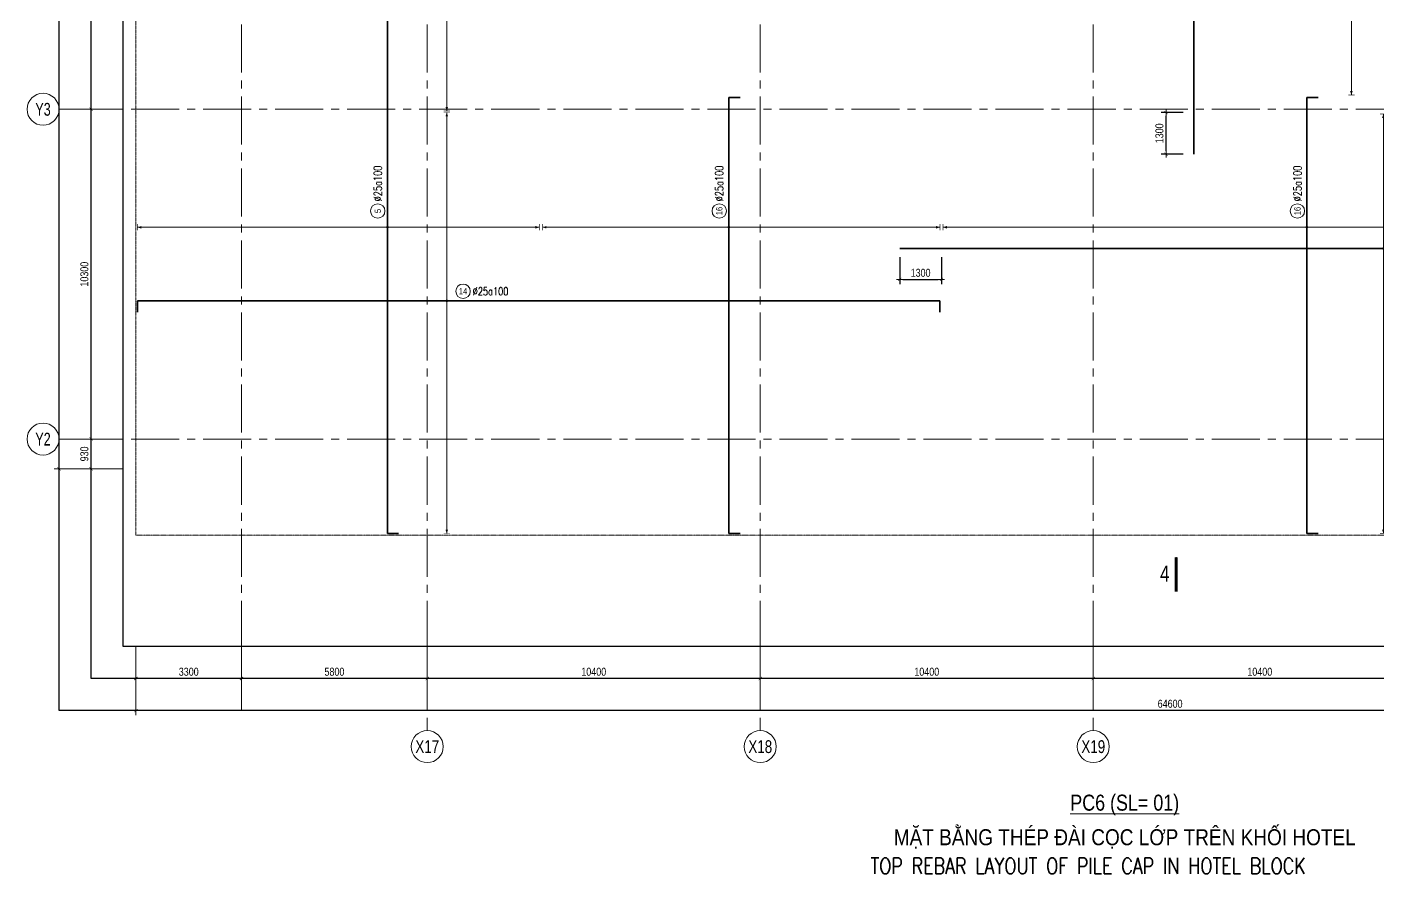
# Model space of a CAD drawing. Header units: millimetres. Extents: x -134772 to 596971, y -129535 to 35703.
# Drawn here: x 432678 to 474869, y -40655 to -14197 of the extents above; entities that cross this region are included whole.
import ezdxf
from ezdxf.enums import TextEntityAlignment as Align

# ---------------------------------------------------------------- set-up
doc = ezdxf.new("R2010")
doc.units = ezdxf.units.MM
doc.header["$MEASUREMENT"] = 0
for name, pattern in [('DASHED2', [0.375, 0.25, -0.125]), ('HIDDEN', [0.375, 0.25, -0.125]), ('POD_Grid$0$CENTER2', [1.125, 0.75, -0.125, 0.125, -0.125])]:
    doc.linetypes.add(name, pattern=pattern)
doc.layers.get('Defpoints').update_dxf_attribs({"color": 252})
for name, color, linetype, lineweight in [('NDC_S_ANNO', 7, 'Continuous', 20), ('NDC_S_CONTINUOUS', 3, 'Continuous', 20), ('NDC_S_DIM', 1, 'Continuous', 9), ('NDC_S_ENG TITLE', 3, 'Continuous', 20), ('NDC_S_REBAR', 4, 'Continuous', 35), ('NDC_S_TEXT SYMBOL', 7, 'Continuous', 20), ('NDC_S_VN TEXT', 7, 'Continuous', 9), ('POD_Grid$0$NDC_S_AXIS', 5, 'POD_Grid$0$CENTER2', 13), ('POD_Grid$0$NDC_S_SYMBOL', 1, 'Continuous', 15), ('POD_Grid$0$NDC_S_TEXT SYMBOL', 7, 'Continuous', 20)]:
    doc.layers.add(name, color=color, linetype=linetype, lineweight=lineweight)
doc.styles.add('ARIAL', font='arial.ttf', dxfattribs={"width": 0.8})
doc.styles.add('NDC_ANNO', font='', dxfattribs={"width": 0.8})
doc.styles.add('NDC_ARIAL', font='arial.ttf', dxfattribs={"width": 0.8})
doc.styles.add('NDC_EN TXT', font='romans.shx', dxfattribs={"width": 0.8})
doc.styles.add('NDC_ROMANS', font='romans.shx', dxfattribs={"width": 0.8})
doc.styles.add('POD_Grid$0$NDC_ANNO', font='', dxfattribs={"width": 0.8})
doc.styles.get('NDC_ANNO').set_extended_font_data('Dotum')
doc.styles.get('POD_Grid$0$NDC_ANNO').set_extended_font_data('Dotum')
doc.dimstyles.new('NDC_1-100', dxfattribs={"dimscale": 100, "dimtxt": 2.5, "dimasz": 1, "dimexe": 1.5, "dimexo": 0, "dimgap": 0.8, "dimtad": 1, "dimdec": 0, "dimdsep": 46, "dimtxsty": 'NDC_ARIAL', "dimblk": 'DIMMARK', "dimcen": 49999.938995, "dimdle": 1.5, "dimclrd": 1, "dimclre": 1, "dimclrt": 3, "dimadec": 0, "dimazin": 0, "dimtfac": 1, "dimtdec": 0, "dimtix": 1, "dimtmove": 2, "dimatfit": 3, "dimfxl": 1, "dimarcsym": 0})

# ---------------------------------------------------------------- blocks, each defined once
blk = doc.blocks.new('*U274')
at = {"layer": 'NDC_S_ANNO', "linetype": 'ByBlock', "lineweight": -2}
blk.add_line((0, 4.36), (0, -1), dxfattribs=at)
at = {"layer": 'NDC_S_ANNO', "ltscale": 0.005, "const_width": 0.5}
blk.add_lwpolyline([(0, -1), (0, 4.36)], dxfattribs=at)
at = {"layer": 'NDC_S_TEXT SYMBOL', "linetype": 'ByBlock', "lineweight": -2, "style": 'NDC_ANNO', "width": 0.8}
blk.add_attdef('DETAIL', text='', height=2.5, dxfattribs=at).set_placement((-1.05, 1.82), align=Align.MIDDLE_RIGHT)
blk = doc.blocks.new('*U51')
at = {"layer": 'POD_Grid$0$NDC_S_SYMBOL'}
blk.add_line((0, 5), (0, 9), dxfattribs=at)
blk.add_circle((0, 0), 5, dxfattribs=at)
at = {"layer": 'POD_Grid$0$NDC_S_TEXT SYMBOL', "color": 7, "style": 'POD_Grid$0$NDC_ANNO', "width": 0.8}
blk.add_attdef('GRID', text='', height=4, dxfattribs=at).set_placement((0, 0), align=Align.MIDDLE)
blk = doc.blocks.new('*U52')
at = {"layer": 'POD_Grid$0$NDC_S_SYMBOL'}
blk.add_line((5, 0), (9, 0), dxfattribs=at)
blk.add_circle((0, 0), 5, dxfattribs=at)
at = {"layer": 'POD_Grid$0$NDC_S_TEXT SYMBOL', "color": 7, "style": 'POD_Grid$0$NDC_ANNO', "width": 0.8}
blk.add_attdef('GRID', text='', height=4, rotation=270, dxfattribs=at).set_placement((0, 0), align=Align.MIDDLE)
blk = doc.blocks.new('DIMMARK')
at = {"layer": 'NDC_S_DIM', "color": 1}
blk.add_line((-1.5, 0), (1, 0), dxfattribs=at)
at = {"layer": 'NDC_S_DIM', "color": 2, "const_width": 0.15}
blk.add_lwpolyline([(-0.5, -0.5), (0.5, 0.5)], dxfattribs=at)
blk = doc.blocks.new('*D549')
at = {"layer": 'Defpoints', "color": 0, "transparency": 16777216}
for p in [(0, -5549), (3300, -5549), (3300, -6549)]:
    blk.add_point(p, dxfattribs=at)
at = {"layer": 'NDC_S_DIM', "color": 1, "lineweight": -2, "transparency": 16777216}
for p, q in [((0, -5549), (0, -6699)), ((3300, -5549), (3300, -6699)), ((100, -6549), (3200, -6549))]:
    blk.add_line(p, q, dxfattribs=at)
at = {"layer": 'NDC_S_DIM', "color": 1, "lineweight": -2, "transparency": 16777216, "xscale": 100, "yscale": 100, "zscale": 100, "rotation": 180}
blk.add_blockref('DIMMARK', (0, -6549), dxfattribs=at)
at = {"layer": 'NDC_S_DIM', "color": 1, "lineweight": -2, "transparency": 16777216, "xscale": 100, "yscale": 100, "zscale": 100}
blk.add_blockref('DIMMARK', (3300, -6549), dxfattribs=at)
at = {"layer": 'NDC_S_DIM', "color": 3, "transparency": 16777216, "insert": (1650, -6341), "char_height": 250, "attachment_point": 5, "style": 'NDC_ARIAL'}
blk.add_mtext('3300', dxfattribs=at)
blk = doc.blocks.new('*D550')
at = {"layer": 'Defpoints', "color": 0, "transparency": 16777216}
for p in [(3300, -5549), (9100, -5549), (9100, -6549)]:
    blk.add_point(p, dxfattribs=at)
at = {"layer": 'NDC_S_DIM', "color": 1, "lineweight": -2, "transparency": 16777216}
for p, q in [((3300, -5549), (3300, -6699)), ((9100, -5549), (9100, -6699)), ((3400, -6549), (9000, -6549))]:
    blk.add_line(p, q, dxfattribs=at)
at = {"layer": 'NDC_S_DIM', "color": 1, "lineweight": -2, "transparency": 16777216, "xscale": 100, "yscale": 100, "zscale": 100, "rotation": 180}
blk.add_blockref('DIMMARK', (3300, -6549), dxfattribs=at)
at = {"layer": 'NDC_S_DIM', "color": 1, "lineweight": -2, "transparency": 16777216, "xscale": 100, "yscale": 100, "zscale": 100}
blk.add_blockref('DIMMARK', (9100, -6549), dxfattribs=at)
at = {"layer": 'NDC_S_DIM', "color": 3, "transparency": 16777216, "insert": (6200, -6341), "char_height": 250, "attachment_point": 5, "style": 'NDC_ARIAL'}
blk.add_mtext('5800', dxfattribs=at)
blk = doc.blocks.new('*D551')
at = {"layer": 'Defpoints', "color": 0, "transparency": 16777216}
for p in [(9100, -5549), (19500, -5549), (19500, -6549)]:
    blk.add_point(p, dxfattribs=at)
at = {"layer": 'NDC_S_DIM', "color": 1, "lineweight": -2, "transparency": 16777216}
for p, q in [((9100, -5549), (9100, -6699)), ((19500, -5549), (19500, -6699)), ((9200, -6549), (19400, -6549))]:
    blk.add_line(p, q, dxfattribs=at)
at = {"layer": 'NDC_S_DIM', "color": 1, "lineweight": -2, "transparency": 16777216, "xscale": 100, "yscale": 100, "zscale": 100, "rotation": 180}
blk.add_blockref('DIMMARK', (9100, -6549), dxfattribs=at)
at = {"layer": 'NDC_S_DIM', "color": 1, "lineweight": -2, "transparency": 16777216, "xscale": 100, "yscale": 100, "zscale": 100}
blk.add_blockref('DIMMARK', (19500, -6549), dxfattribs=at)
at = {"layer": 'NDC_S_DIM', "color": 3, "transparency": 16777216, "insert": (14300, -6341), "char_height": 250, "attachment_point": 5, "style": 'NDC_ARIAL'}
blk.add_mtext('10400', dxfattribs=at)
blk = doc.blocks.new('*D552')
at = {"layer": 'Defpoints', "color": 0, "transparency": 16777216}
for p in [(19500, -5549), (29900, -5549), (29900, -6549)]:
    blk.add_point(p, dxfattribs=at)
at = {"layer": 'NDC_S_DIM', "color": 1, "lineweight": -2, "transparency": 16777216}
for p, q in [((19500, -5549), (19500, -6699)), ((29900, -5549), (29900, -6699)), ((19600, -6549), (29800, -6549))]:
    blk.add_line(p, q, dxfattribs=at)
at = {"layer": 'NDC_S_DIM', "color": 1, "lineweight": -2, "transparency": 16777216, "xscale": 100, "yscale": 100, "zscale": 100, "rotation": 180}
blk.add_blockref('DIMMARK', (19500, -6549), dxfattribs=at)
at = {"layer": 'NDC_S_DIM', "color": 1, "lineweight": -2, "transparency": 16777216, "xscale": 100, "yscale": 100, "zscale": 100}
blk.add_blockref('DIMMARK', (29900, -6549), dxfattribs=at)
at = {"layer": 'NDC_S_DIM', "color": 3, "transparency": 16777216, "insert": (24700, -6341), "char_height": 250, "attachment_point": 5, "style": 'NDC_ARIAL'}
blk.add_mtext('10400', dxfattribs=at)
blk = doc.blocks.new('*D553')
at = {"layer": 'Defpoints', "color": 0, "transparency": 16777216}
for p in [(29900, -5549), (40300, -5549), (40300, -6549)]:
    blk.add_point(p, dxfattribs=at)
at = {"layer": 'NDC_S_DIM', "color": 1, "lineweight": -2, "transparency": 16777216}
for p, q in [((29900, -5549), (29900, -6699)), ((40300, -5549), (40300, -6699)), ((30000, -6549), (40200, -6549))]:
    blk.add_line(p, q, dxfattribs=at)
at = {"layer": 'NDC_S_DIM', "color": 1, "lineweight": -2, "transparency": 16777216, "xscale": 100, "yscale": 100, "zscale": 100, "rotation": 180}
blk.add_blockref('DIMMARK', (29900, -6549), dxfattribs=at)
at = {"layer": 'NDC_S_DIM', "color": 1, "lineweight": -2, "transparency": 16777216, "xscale": 100, "yscale": 100, "zscale": 100}
blk.add_blockref('DIMMARK', (40300, -6549), dxfattribs=at)
at = {"layer": 'NDC_S_DIM', "color": 3, "transparency": 16777216, "insert": (35100, -6341), "char_height": 250, "attachment_point": 5, "style": 'NDC_ARIAL'}
blk.add_mtext('10400', dxfattribs=at)
blk = doc.blocks.new('*D557')
at = {"layer": 'Defpoints', "color": 0, "transparency": 16777216}
for p in [(0, -5549), (64600, -5549), (64600, -7549)]:
    blk.add_point(p, dxfattribs=at)
at = {"layer": 'NDC_S_DIM', "color": 1, "lineweight": -2, "transparency": 16777216}
for p, q in [((0, -5549), (0, -7699)), ((64600, -5549), (64600, -7699)), ((100, -7549), (64500, -7549))]:
    blk.add_line(p, q, dxfattribs=at)
at = {"layer": 'NDC_S_DIM', "color": 1, "lineweight": -2, "transparency": 16777216, "xscale": 100, "yscale": 100, "zscale": 100, "rotation": 180}
blk.add_blockref('DIMMARK', (0, -7549), dxfattribs=at)
at = {"layer": 'NDC_S_DIM', "color": 1, "lineweight": -2, "transparency": 16777216, "xscale": 100, "yscale": 100, "zscale": 100}
blk.add_blockref('DIMMARK', (64600, -7549), dxfattribs=at)
at = {"layer": 'NDC_S_DIM', "color": 3, "transparency": 16777216, "insert": (32300, -7341), "char_height": 250, "attachment_point": 5, "style": 'NDC_ARIAL'}
blk.add_mtext('64600', dxfattribs=at)
blk = doc.blocks.new('*D568')
at = {"layer": 'Defpoints', "color": 0, "transparency": 16777216}
for p in [(-1400, 930), (-400, 930), (-400, 0)]:
    blk.add_point(p, dxfattribs=at)
at = {"layer": 'NDC_S_DIM', "color": 1, "lineweight": -2, "transparency": 16777216}
for p, q in [((-400, 930), (-1550, 930)), ((-1400, 100), (-1400, 830)), ((-400, 0), (-1550, 0))]:
    blk.add_line(p, q, dxfattribs=at)
at = {"layer": 'NDC_S_DIM', "color": 1, "lineweight": -2, "transparency": 16777216, "xscale": 100, "yscale": 100, "zscale": 100}
for p, rotation in [((-1400, 930), 90), ((-1400, 0), 270)]:
    blk.add_blockref('DIMMARK', p, dxfattribs=dict(at, rotation=rotation))
at = {"layer": 'NDC_S_DIM', "color": 3, "transparency": 16777216, "insert": (-1608, 465), "char_height": 250, "attachment_point": 5, "rotation": 90, "style": 'NDC_ARIAL'}
blk.add_mtext('930', dxfattribs=at)
blk = doc.blocks.new('*D569')
at = {"layer": 'Defpoints', "color": 0, "transparency": 16777216}
for p in [(-1400, 11230), (-400, 11230), (-400, 930)]:
    blk.add_point(p, dxfattribs=at)
at = {"layer": 'NDC_S_DIM', "color": 1, "lineweight": -2, "transparency": 16777216}
for p, q in [((-400, 11230), (-1550, 11230)), ((-1400, 1030), (-1400, 11130)), ((-400, 930), (-1550, 930))]:
    blk.add_line(p, q, dxfattribs=at)
at = {"layer": 'NDC_S_DIM', "color": 1, "lineweight": -2, "transparency": 16777216, "xscale": 100, "yscale": 100, "zscale": 100}
for p, rotation in [((-1400, 11230), 90), ((-1400, 930), 270)]:
    blk.add_blockref('DIMMARK', p, dxfattribs=dict(at, rotation=rotation))
at = {"layer": 'NDC_S_DIM', "color": 3, "transparency": 16777216, "insert": (-1608, 6080), "char_height": 250, "attachment_point": 5, "rotation": 90, "style": 'NDC_ARIAL'}
blk.add_mtext('10300', dxfattribs=at)
blk = doc.blocks.new('*D570')
at = {"layer": 'Defpoints', "color": 0, "transparency": 16777216}
for p in [(-1400, 20230), (-400, 20230), (-400, 11230)]:
    blk.add_point(p, dxfattribs=at)
at = {"layer": 'NDC_S_DIM', "color": 1, "lineweight": -2, "transparency": 16777216}
for p, q in [((-400, 20230), (-1550, 20230)), ((-1400, 11330), (-1400, 20130)), ((-400, 11230), (-1550, 11230))]:
    blk.add_line(p, q, dxfattribs=at)
at = {"layer": 'NDC_S_DIM', "color": 1, "lineweight": -2, "transparency": 16777216, "xscale": 100, "yscale": 100, "zscale": 100}
for p, rotation in [((-1400, 20230), 90), ((-1400, 11230), 270)]:
    blk.add_blockref('DIMMARK', p, dxfattribs=dict(at, rotation=rotation))
at = {"layer": 'NDC_S_DIM', "color": 3, "transparency": 16777216, "insert": (-1608, 15730), "char_height": 250, "attachment_point": 5, "rotation": 90, "style": 'NDC_ARIAL'}
blk.add_mtext('9000', dxfattribs=at)
blk = doc.blocks.new('*D574')
at = {"layer": 'Defpoints', "color": 0, "transparency": 16777216}
for p in [(-2400, 35030), (-400, 35030), (-400, 0)]:
    blk.add_point(p, dxfattribs=at)
at = {"layer": 'NDC_S_DIM', "color": 1, "lineweight": -2, "transparency": 16777216}
for p, q in [((-400, 35030), (-2550, 35030)), ((-2400, 100), (-2400, 34930)), ((-400, 0), (-2550, 0))]:
    blk.add_line(p, q, dxfattribs=at)
at = {"layer": 'NDC_S_DIM', "color": 1, "lineweight": -2, "transparency": 16777216, "xscale": 100, "yscale": 100, "zscale": 100}
for p, rotation in [((-2400, 35030), 90), ((-2400, 0), 270)]:
    blk.add_blockref('DIMMARK', p, dxfattribs=dict(at, rotation=rotation))
at = {"layer": 'NDC_S_DIM', "color": 3, "transparency": 16777216, "insert": (-2608, 17515), "char_height": 250, "attachment_point": 5, "rotation": 90, "style": 'NDC_ARIAL'}
blk.add_mtext('35030', dxfattribs=at)
blk = doc.blocks.new('*U994')
h = blk.add_hatch(color=6)
edge = h.paths.add_edge_path()
edge.add_arc((-2.99, 0), 0.3, 0, 360)
at = {"ltscale": 500}
for p, q in [((0, 0), (-99.58, 0)), ((-99.58, 0), (-99.58, -3.5)), ((0, 0), (30.92, 0)), ((30.92, 0), (30.92, -3.5))]:
    blk.add_line(p, q, dxfattribs=at)
at = {"layer": 'NDC_S_DIM', "color": 8}
for q in [(-2.99, 39.58), (-2.99, -51.42)]:
    blk.add_line((-2.99, 0), q, dxfattribs=at)
for points in [[(-3.99, 39.58, 0.2, 0.2, 0), (-1.99, 39.58, 0, 0, 0)], [(-3.99, -51.42, 0.2, 0.2, 0), (-1.99, -51.42, 0, 0, 0)]]:
    blk.add_lwpolyline(points, format="xyseb", dxfattribs=at)
at = {"layer": 'NDC_S_DIM'}
blk.add_circle((2.1, 3), 2.25, dxfattribs=at)
at = {"layer": 'NDC_S_DIM', "color": 6}
blk.add_circle((-2.99, 0), 0.3, dxfattribs=at)
at = {"layer": 'NDC_S_DIM', "color": 8}
for points in [[(-3.39, 38.38), (-2.99, 39.58), (-2.59, 38.38)], [(-3.39, -50.22), (-2.99, -51.42), (-2.59, -50.22)]]:
    blk.add_solid(points, dxfattribs=at)
at = {"layer": 'NDC_S_VN TEXT', "color": 3, "style": 'NDC_EN TXT', "width": 0.75}
blk.add_attdef('DKT', (5.1, 1.75), '', height=2.5, dxfattribs=at)
at = {"layer": 'NDC_S_VN TEXT', "style": 'ARIAL', "width": 0.8}
blk.add_attdef('KHT', text='', height=2, dxfattribs=at).set_placement((2.1, 3), align=Align.MIDDLE_CENTER)
blk = doc.blocks.new('*U995')
h = blk.add_hatch(color=6)
edge = h.paths.add_edge_path()
edge.add_arc((-2.99, 0), 0.3, 0, 360)
at = {"ltscale": 500}
for p, q in [((0, 0), (-99.58, 0)), ((-99.58, 0), (-99.58, -3.5)), ((0, 0), (151.02, 0)), ((151.02, 0), (151.02, -3.5))]:
    blk.add_line(p, q, dxfattribs=at)
at = {"layer": 'NDC_S_DIM', "color": 8}
for q in [(-2.99, 58.85), (-2.99, -72.66)]:
    blk.add_line((-2.99, 0), q, dxfattribs=at)
for points in [[(-3.99, 58.85, 0.2, 0.2, 0), (-1.99, 58.85, 0, 0, 0)], [(-3.99, -72.66, 0.2, 0.2, 0), (-1.99, -72.66, 0, 0, 0)]]:
    blk.add_lwpolyline(points, format="xyseb", dxfattribs=at)
at = {"layer": 'NDC_S_DIM'}
blk.add_circle((2.1, 3), 2.25, dxfattribs=at)
at = {"layer": 'NDC_S_DIM', "color": 6}
blk.add_circle((-2.99, 0), 0.3, dxfattribs=at)
at = {"layer": 'NDC_S_DIM', "color": 8}
for points in [[(-3.39, 57.65), (-2.99, 58.85), (-2.59, 57.65)], [(-3.39, -71.46), (-2.99, -72.66), (-2.59, -71.46)]]:
    blk.add_solid(points, dxfattribs=at)
at = {"layer": 'NDC_S_VN TEXT', "color": 3, "style": 'NDC_EN TXT', "width": 0.75}
blk.add_attdef('DKT', (5.1, 1.75), '', height=2.5, dxfattribs=at)
at = {"layer": 'NDC_S_VN TEXT', "style": 'ARIAL', "width": 0.8}
blk.add_attdef('KHT', text='', height=2, dxfattribs=at).set_placement((2.1, 3), align=Align.MIDDLE_CENTER)
blk = doc.blocks.new('*U996')
h = blk.add_hatch(color=6)
edge = h.paths.add_edge_path()
edge.add_arc((-2.99, 0), 0.3, 0, 360)
at = {"ltscale": 500}
for p, q in [((0, 0), (-98.64, 0)), ((-98.64, 0), (-98.64, -3.5)), ((0, 0), (254.36, 0)), ((254.36, 0), (254.36, -3.5))]:
    blk.add_line(p, q, dxfattribs=at)
at = {"layer": 'NDC_S_DIM', "color": 8}
for q in [(-2.99, 78.04), (-2.99, -47.46)]:
    blk.add_line((-2.99, 0), q, dxfattribs=at)
for points in [[(-3.99, 78.04, 0.2, 0.2, 0), (-1.99, 78.04, 0, 0, 0)], [(-3.99, -47.46, 0.2, 0.2, 0), (-1.99, -47.46, 0, 0, 0)]]:
    blk.add_lwpolyline(points, format="xyseb", dxfattribs=at)
at = {"layer": 'NDC_S_DIM'}
blk.add_circle((2.1, 3), 2.25, dxfattribs=at)
at = {"layer": 'NDC_S_DIM', "color": 6}
blk.add_circle((-2.99, 0), 0.3, dxfattribs=at)
at = {"layer": 'NDC_S_DIM', "color": 8}
for points in [[(-3.39, 76.84), (-2.99, 78.04), (-2.59, 76.84)], [(-3.39, -46.26), (-2.99, -47.46), (-2.59, -46.26)]]:
    blk.add_solid(points, dxfattribs=at)
at = {"layer": 'NDC_S_VN TEXT', "color": 3, "style": 'NDC_EN TXT', "width": 0.75}
blk.add_attdef('DKT', (5.1, 1.75), '', height=2.5, dxfattribs=at)
at = {"layer": 'NDC_S_VN TEXT', "style": 'ARIAL', "width": 0.8}
blk.add_attdef('KHT', text='', height=2, dxfattribs=at).set_placement((2.1, 3), align=Align.MIDDLE_CENTER)
blk = doc.blocks.new('*U997')
h = blk.add_hatch(color=6)
edge = h.paths.add_edge_path()
edge.add_arc((-2.99, 0), 0.3, 0, 360)
at = {"ltscale": 500}
for p, q in [((0, 0), (-98.64, 0)), ((-98.64, 0), (-98.64, -3.5)), ((0, 0), (37.56, 0)), ((37.56, 0), (37.56, -3.5))]:
    blk.add_line(p, q, dxfattribs=at)
at = {"layer": 'NDC_S_DIM', "color": 8}
for q in [(-2.99, 58.19), (-2.99, -65.9)]:
    blk.add_line((-2.99, 0), q, dxfattribs=at)
for points in [[(-3.99, 58.19, 0.2, 0.2, 0), (-1.99, 58.19, 0, 0, 0)], [(-3.99, -65.9, 0.2, 0.2, 0), (-1.99, -65.9, 0, 0, 0)]]:
    blk.add_lwpolyline(points, format="xyseb", dxfattribs=at)
at = {"layer": 'NDC_S_DIM'}
blk.add_circle((2.1, 3), 2.25, dxfattribs=at)
at = {"layer": 'NDC_S_DIM', "color": 6}
blk.add_circle((-2.99, 0), 0.3, dxfattribs=at)
at = {"layer": 'NDC_S_DIM', "color": 8}
for points in [[(-3.39, 56.99), (-2.99, 58.19), (-2.59, 56.99)], [(-3.39, -64.7), (-2.99, -65.9), (-2.59, -64.7)]]:
    blk.add_solid(points, dxfattribs=at)
at = {"layer": 'NDC_S_VN TEXT', "color": 3, "style": 'NDC_EN TXT', "width": 0.75}
blk.add_attdef('DKT', (5.1, 1.75), '', height=2.5, dxfattribs=at)
at = {"layer": 'NDC_S_VN TEXT', "style": 'ARIAL', "width": 0.8}
blk.add_attdef('KHT', text='', height=2, dxfattribs=at).set_placement((2.1, 3), align=Align.MIDDLE_CENTER)
blk = doc.blocks.new('*U1001')
h = blk.add_hatch(color=6)
edge = h.paths.add_edge_path()
edge.add_arc((-2.99, 0), 0.3, 0, 360)
at = {"ltscale": 500}
for p, q in [((0, 0), (-154.01, 0)), ((-154.01, 0), (-154.01, 0)), ((0, 0), (250.42, 0)), ((250.42, 0), (250.42, -3.5))]:
    blk.add_line(p, q, dxfattribs=at)
at = {"layer": 'NDC_S_DIM', "color": 8}
for q in [(-2.99, 41.95), (-2.99, -89.05)]:
    blk.add_line((-2.99, 0), q, dxfattribs=at)
for points in [[(-3.99, 41.95, 0.2, 0.2, 0), (-1.99, 41.95, 0, 0, 0)], [(-3.99, -89.05, 0.2, 0.2, 0), (-1.99, -89.05, 0, 0, 0)]]:
    blk.add_lwpolyline(points, format="xyseb", dxfattribs=at)
at = {"layer": 'NDC_S_DIM'}
blk.add_circle((2.1, 3), 2.25, dxfattribs=at)
at = {"layer": 'NDC_S_DIM', "color": 6}
blk.add_circle((-2.99, 0), 0.3, dxfattribs=at)
at = {"layer": 'NDC_S_DIM', "color": 8}
for points in [[(-3.39, 40.75), (-2.99, 41.95), (-2.59, 40.75)], [(-3.39, -87.85), (-2.99, -89.05), (-2.59, -87.85)]]:
    blk.add_solid(points, dxfattribs=at)
at = {"layer": 'NDC_S_VN TEXT', "color": 3, "style": 'NDC_EN TXT', "width": 0.75}
blk.add_attdef('DKT', (5.1, 1.75), '', height=2.5, dxfattribs=at)
at = {"layer": 'NDC_S_VN TEXT', "style": 'ARIAL', "width": 0.8}
blk.add_attdef('KHT', text='', height=2, dxfattribs=at).set_placement((2.1, 3), align=Align.MIDDLE_CENTER)
blk = doc.blocks.new('*U1011')
h = blk.add_hatch(color=6)
edge = h.paths.add_edge_path()
edge.add_arc((-2.99, 0), 0.3, 0, 360)
at = {"ltscale": 500}
for p, q in [((0, 0), (-47.89, 0)), ((-47.89, 0), (-47.89, 0)), ((0, 0), (70.11, 0)), ((70.11, 0), (70.11, 0))]:
    blk.add_line(p, q, dxfattribs=at)
at = {"layer": 'NDC_S_DIM', "color": 8}
for q in [(-2.99, 13.41), (-2.99, -12.59)]:
    blk.add_line((-2.99, 0), q, dxfattribs=at)
for points in [[(-3.99, 13.41, 0.2, 0.2, 0), (-1.99, 13.41, 0, 0, 0)], [(-3.99, -12.59, 0.2, 0.2, 0), (-1.99, -12.59, 0, 0, 0)]]:
    blk.add_lwpolyline(points, format="xyseb", dxfattribs=at)
at = {"layer": 'NDC_S_DIM'}
blk.add_circle((2.1, 3), 2.25, dxfattribs=at)
at = {"layer": 'NDC_S_DIM', "color": 6}
blk.add_circle((-2.99, 0), 0.3, dxfattribs=at)
at = {"layer": 'NDC_S_DIM', "color": 8}
for points in [[(-3.39, 12.21), (-2.99, 13.41), (-2.59, 12.21)], [(-3.39, -11.39), (-2.99, -12.59), (-2.59, -11.39)]]:
    blk.add_solid(points, dxfattribs=at)
at = {"layer": 'NDC_S_VN TEXT', "color": 3, "style": 'NDC_EN TXT', "width": 0.75}
blk.add_attdef('DKT', (5.1, 1.75), '', height=2.5, dxfattribs=at)
at = {"layer": 'NDC_S_VN TEXT', "style": 'ARIAL', "width": 0.8}
blk.add_attdef('KHT', text='', height=2, dxfattribs=at).set_placement((2.1, 3), align=Align.MIDDLE_CENTER)
blk = doc.blocks.new('*D1051')
at = {"layer": 'Defpoints', "color": 0, "transparency": 16777216}
for p in [(459935, -21388), (461235, -21388), (461235, -22084)]:
    blk.add_point(p, dxfattribs=at)
at = {"layer": 'NDC_S_DIM', "color": 1, "lineweight": -2, "transparency": 16777216}
for p, q in [((459935, -21388), (459935, -22234)), ((461235, -21388), (461235, -22234)), ((460035, -22084), (461135, -22084))]:
    blk.add_line(p, q, dxfattribs=at)
at = {"layer": 'NDC_S_DIM', "color": 1, "lineweight": -2, "transparency": 16777216, "xscale": 100, "yscale": 100, "zscale": 100, "rotation": 180}
blk.add_blockref('DIMMARK', (459935, -22084), dxfattribs=at)
at = {"layer": 'NDC_S_DIM', "color": 1, "lineweight": -2, "transparency": 16777216, "xscale": 100, "yscale": 100, "zscale": 100}
blk.add_blockref('DIMMARK', (461235, -22084), dxfattribs=at)
at = {"layer": 'NDC_S_DIM', "color": 3, "transparency": 16777216, "insert": (460585, -21876), "char_height": 250, "attachment_point": 5, "style": 'NDC_ARIAL'}
blk.add_mtext('1300', dxfattribs=at)
blk = doc.blocks.new('*U1054')
h = blk.add_hatch(color=6)
edge = h.paths.add_edge_path()
edge.add_arc((-2.99, 0), 0.3, 0, 360)
at = {"ltscale": 500}
for p, q in [((0, 0), (-269.1, 0)), ((-269.1, 0), (-269.1, 0)), ((0, 0), (122.9, 0)), ((122.9, 0), (122.9, 0))]:
    blk.add_line(p, q, dxfattribs=at)
at = {"layer": 'NDC_S_DIM', "color": 8}
for q in [(-2.99, 27.05), (-2.99, -53.95)]:
    blk.add_line((-2.99, 0), q, dxfattribs=at)
for points in [[(-3.99, 27.05, 0.2, 0.2, 0), (-1.99, 27.05, 0, 0, 0)], [(-3.99, -53.95, 0.2, 0.2, 0), (-1.99, -53.95, 0, 0, 0)]]:
    blk.add_lwpolyline(points, format="xyseb", dxfattribs=at)
at = {"layer": 'NDC_S_DIM'}
blk.add_circle((2.1, 3), 2.25, dxfattribs=at)
at = {"layer": 'NDC_S_DIM', "color": 6}
blk.add_circle((-2.99, 0), 0.3, dxfattribs=at)
at = {"layer": 'NDC_S_DIM', "color": 8}
for points in [[(-3.39, 25.85), (-2.99, 27.05), (-2.59, 25.85)], [(-3.39, -52.75), (-2.99, -53.95), (-2.59, -52.75)]]:
    blk.add_solid(points, dxfattribs=at)
at = {"layer": 'NDC_S_VN TEXT', "color": 3, "style": 'NDC_EN TXT', "width": 0.75}
blk.add_attdef('DKT', (5.1, 1.75), '', height=2.5, dxfattribs=at)
at = {"layer": 'NDC_S_VN TEXT', "style": 'ARIAL', "width": 0.8}
blk.add_attdef('KHT', text='', height=2, dxfattribs=at).set_placement((2.1, 3), align=Align.MIDDLE_CENTER)
blk = doc.blocks.new('*U1058')
h = blk.add_hatch(color=6)
edge = h.paths.add_edge_path()
edge.add_arc((-2.99, 0), 0.3, 0, 360)
at = {"ltscale": 500}
for p, q in [((0, 0), (-98.64, 0)), ((-98.64, 0), (-98.64, -3.5)), ((0, 0), (37.56, 0)), ((37.56, 0), (37.56, -3.5))]:
    blk.add_line(p, q, dxfattribs=at)
at = {"layer": 'NDC_S_DIM', "color": 8}
for q in [(-2.99, 113.65), (-2.99, -126.26)]:
    blk.add_line((-2.99, 0), q, dxfattribs=at)
for points in [[(-3.99, 113.65, 0.2, 0.2, 0), (-1.99, 113.65, 0, 0, 0)], [(-3.99, -126.26, 0.2, 0.2, 0), (-1.99, -126.26, 0, 0, 0)]]:
    blk.add_lwpolyline(points, format="xyseb", dxfattribs=at)
at = {"layer": 'NDC_S_DIM'}
blk.add_circle((2.1, 3), 2.25, dxfattribs=at)
at = {"layer": 'NDC_S_DIM', "color": 6}
blk.add_circle((-2.99, 0), 0.3, dxfattribs=at)
at = {"layer": 'NDC_S_DIM', "color": 8}
for points in [[(-3.39, 112.45), (-2.99, 113.65), (-2.59, 112.45)], [(-3.39, -125.06), (-2.99, -126.26), (-2.59, -125.06)]]:
    blk.add_solid(points, dxfattribs=at)
at = {"layer": 'NDC_S_VN TEXT', "color": 3, "style": 'NDC_EN TXT', "width": 0.75}
blk.add_attdef('DKT', (5.1, 1.75), '', height=2.5, dxfattribs=at)
at = {"layer": 'NDC_S_VN TEXT', "style": 'ARIAL', "width": 0.8}
blk.add_attdef('KHT', text='', height=2, dxfattribs=at).set_placement((2.1, 3), align=Align.MIDDLE_CENTER)
blk = doc.blocks.new('*D1059')
at = {"layer": 'Defpoints', "color": 0, "transparency": 16777216}
for p in [(468252, -16868), (468786, -16868), (468786, -18168)]:
    blk.add_point(p, dxfattribs=at)
at = {"layer": 'NDC_S_DIM', "color": 1, "lineweight": -2, "transparency": 16777216}
for p, q in [((468786, -16868), (468102, -16868)), ((468252, -18068), (468252, -16968)), ((468786, -18168), (468102, -18168))]:
    blk.add_line(p, q, dxfattribs=at)
at = {"layer": 'NDC_S_DIM', "color": 1, "lineweight": -2, "transparency": 16777216, "xscale": 100, "yscale": 100, "zscale": 100}
for p, rotation in [((468252, -16868), 90), ((468252, -18168), 270)]:
    blk.add_blockref('DIMMARK', p, dxfattribs=dict(at, rotation=rotation))
at = {"layer": 'NDC_S_DIM', "color": 3, "transparency": 16777216, "insert": (468044, -17518), "char_height": 250, "attachment_point": 5, "rotation": 90, "style": 'NDC_ARIAL'}
blk.add_mtext('1300', dxfattribs=at)
blk = doc.blocks.new('luoi truc hotel')
at = {"layer": 'Defpoints'}
for points in [[(-2400, 38629.6), (67000, 38629.6), (67000, -7549.1), (-2400, -7549.1)], [(-1400, 37629.6), (66000, 37629.6), (66000, -6549.1), (-1400, -6549.1)], [(-400, 36629.6), (65000, 36629.6), (65000, -5549.1), (-400, -5549.1)]]:
    blk.add_lwpolyline(points, close=True, dxfattribs=at)
at = {"layer": 'POD_Grid$0$NDC_S_AXIS', "ltscale": 2000}
for points in [[(3300, 38629.6), (3300, -7549.1)], [(9100, 38629.6), (9100, -7549.1)], [(19500, 38629.6), (19500, -7549.1)], [(29900, 38629.6), (29900, -7549.1)], [(-2400, 11230), (67000, 11230)], [(-2400, 930), (67000, 930)]]:
    blk.add_lwpolyline(points, dxfattribs=at)
at = {"layer": 'POD_Grid$0$NDC_S_AXIS'}
ref = blk.add_blockref('*U52', (-2900, 11230), dxfattribs=dict(at, xscale=100, yscale=100, zscale=100))
ref.add_attrib('GRID', 'Y3', dxfattribs={"layer": 'POD_Grid$0$NDC_S_TEXT SYMBOL', "color": 7, "height": 400, "style": 'POD_Grid$0$NDC_ANNO', "width": 0.75}).set_placement((-2900, 11230), align=Align.MIDDLE)
ref = blk.add_blockref('*U52', (-2900, 930), dxfattribs=dict(at, xscale=100, yscale=100, zscale=100))
ref.add_attrib('GRID', 'Y2', dxfattribs={"layer": 'POD_Grid$0$NDC_S_TEXT SYMBOL', "color": 7, "height": 400, "style": 'POD_Grid$0$NDC_ANNO', "width": 0.75}).set_placement((-2900, 930), align=Align.MIDDLE)
at = {"layer": 'POD_Grid$0$NDC_S_AXIS', "xscale": 100, "yscale": 100, "zscale": 100}
for p, values in [((9100, -8679.1), {'GRID': 'X17'}), ((19500, -8679.1), {'GRID': 'X18'}), ((29900, -8679.1), {'GRID': 'X19'})]:
    blk.add_blockref('*U51', p, dxfattribs=at).add_auto_attribs(values)
at = {"layer": 'NDC_S_DIM'}
for base, p1, p2, picture, middle in [((-2400, 35030.4919), (-400, 0), (-400, 35030.4919), '*D574', (-2607.7285, 17515.246)), ((-1400, 20230), (-400, 11230), (-400, 20230), '*D570', (-1607.6, 15730)), ((-1400, 11230), (-400, 930), (-400, 11230), '*D569', (-1607.7, 6080)), ((-1400, 930), (-400, 0), (-400, 930), '*D568', (-1607.7, 465))]:
    dim = blk.add_linear_dim(base=base, p1=p1, p2=p2, angle=90, dimstyle='NDC_1-100', dxfattribs=at)
    dim.commit()
    dim.dimension.update_dxf_attribs({"geometry": picture, "text_midpoint": middle})
for base, p1, p2, picture, middle in [((3300, -6549.1), (0, -5549.1), (3300, -5549.1), '*D549', (1650, -6341.4)), ((64600, -7549.1), (0, -5549.1), (64600, -5549.1), '*D557', (32300, -7341.5)), ((9100, -6549.1), (3300, -5549.1), (9100, -5549.1), '*D550', (6200, -6341.5)), ((19500, -6549.1), (9100, -5549.1), (19500, -5549.1), '*D551', (14300, -6341.5)), ((29900, -6549.1), (19500, -5549.1), (29900, -5549.1), '*D552', (24700, -6341.5)), ((40300, -6549.1), (29900, -5549.1), (40300, -5549.1), '*D553', (35100, -6341.5))]:
    dim = blk.add_linear_dim(base=base, p1=p1, p2=p2, dimstyle='NDC_1-100', dxfattribs=at)
    dim.commit()
    dim.dimension.update_dxf_attribs({"geometry": picture, "text_midpoint": middle})

msp = doc.modelspace()

# ---------------------------------------------------------------- linework, layer by layer
at = {"layer": 'NDC_S_CONTINUOUS', "linetype": 'HIDDEN'}
msp.add_lwpolyline([(488777.6, 5332), (484777.6, 5332), (484777.6, 5332), (483652.6, 5332), (483652.6, 6144.3), (483152.6, 6144.3), (483152.6, 5332), (462427.6, 5332), (462427.6, 6132.2), (455527.6, 6132.2), (455527.6, 5332), (436077.6, 5332), (436077.6, -30068.3), (500427.6, -30068.3), (500427.6, 5332), (488777.6, 5332), (488777.6, 5332)], dxfattribs=at)

# ---------------------------------------------------------------- block references
at = {"layer": 'NDC_S_DIM'}
msp.add_blockref('luoi truc hotel', (436077.6, -27997.8), dxfattribs=at)
at = {"layer": 'NDC_S_REBAR', "linetype": 'DASHED2', "xscale": 100, "yscale": 100, "zscale": 100, "rotation": 90}
for name, p, values in [('*U996', (443931.4, -20154.1), {'KHT': '5', 'DKT': '%%C25a100'}), ('*U1011', (469118.7, -13378.8), {'KHT': '22', 'DKT': '%%C25a100'}), ('*U997', (454596.7, -20154.1), {'KHT': '16', 'DKT': '%%C25a100'}), ('*U1058', (472651.8, -20154.1), {'KHT': '16', 'DKT': '%%C25a100'})]:
    msp.add_blockref(name, p, dxfattribs=at).add_auto_attribs(values)
at = {"layer": 'NDC_S_REBAR', "linetype": 'DASHED2', "xscale": 100, "yscale": 100, "zscale": 100}
for name, p, values in [('*U994', (446085.4, -11675.8), {'KHT': '15', 'DKT': '%%C25a100'}), ('*U1054', (474337.4, -10923.1), {'KHT': '24', 'DKT': '%%C25a100'}), ('*U995', (446085.4, -22752.5), {'KHT': '14', 'DKT': '%%C25a100'}), ('*U1001', (475335.8, -21113.2), {'KHT': '20', 'DKT': '%%C25a100'})]:
    msp.add_blockref(name, p, dxfattribs=at).add_auto_attribs(values)
at = {"layer": 'NDC_S_VN TEXT', "xscale": 200, "yscale": 200, "zscale": 200}
msp.add_blockref('*U274', (468564.4, -31633.8), dxfattribs=at).add_auto_attribs({'DETAIL': '4'})

# ---------------------------------------------------------------- texts
at = {"layer": 'NDC_S_ENG TITLE', "style": 'NDC_ROMANS', "width": 0.8}
msp.add_text('TOP REBAR LAYOUT OF PILE CAP IN HOTEL BLOCK', height=500, dxfattribs=at).set_placement((459019.9, -40405.2), align=Align.MIDDLE_LEFT)
at = {"layer": 'NDC_S_VN TEXT', "linetype": 'ByBlock', "style": 'ARIAL', "width": 0.8}
msp.add_text('%%UPC6 (SL= 01)', height=500, dxfattribs=at).set_placement((466959.7, -38677), align=Align.CENTER)
at = {"layer": 'NDC_S_VN TEXT', "style": 'NDC_ARIAL', "width": 0.85}
msp.add_text('MẶT BẰNG THÉP ĐÀI CỌC LỚP TRÊN KHỐI HOTEL', height=500, dxfattribs=at).set_placement((466960.4, -39506.8), align=Align.MIDDLE_CENTER)

# ---------------------------------------------------------------- dimensions: what is measured, and where the dimension line sits
at = {"layer": 'NDC_S_DIM'}
dim = msp.add_linear_dim(base=(468251.7, -16867.8), p1=(468786.2, -18167.8), p2=(468786.2, -16867.8), angle=90, dimstyle='NDC_1-100', dxfattribs=at)
dim.commit()
dim.dimension.update_dxf_attribs({"geometry": '*D1059', "text_midpoint": (468044, -17517.8)})
dim = msp.add_linear_dim(base=(461235.3, -22083.5), p1=(459935.3, -21388), p2=(461235.3, -21388), dimstyle='NDC_1-100', dxfattribs=at)
dim.commit()
dim.dimension.update_dxf_attribs({"geometry": '*D1051', "text_midpoint": (460585.3, -21875.8)})

doc.saveas('drawing.dxf')
